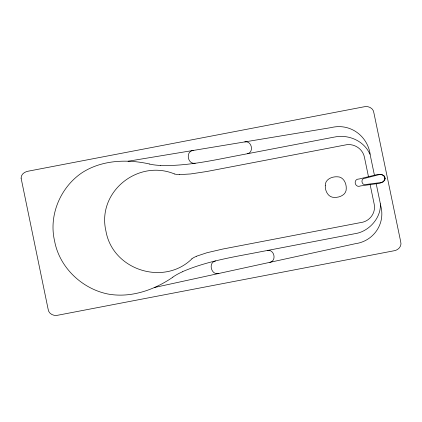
<?xml version="1.0" encoding="UTF-8"?>
<svg xmlns="http://www.w3.org/2000/svg" width="422" height="422" viewBox="0 0 422 422"><rect width="100%" height="100%" fill="white"/><g stroke="black" fill="none" stroke-linecap="round" stroke-linejoin="round"><path stroke-width="0.63" d="M191.936 258.839C163.841 286.369 112.716 270.054 105.948 231.14C96.712 192.036 137.772 158.962 174.254 173.859M172.878 277.175C154.141 290.109 130.514 298.28 107.657 293.97C81.741 288.601 59.396 267.3 54.591 240.988C48.477 215.252 60.525 186.993 82.385 172.498C102.045 159.959 127.085 158.994 149.325 163.958M182.71 271.583C204.834 262.036 228.771 257.773 252.324 253.358L354.28 233.814M196.589 256.18L206.891 252.752L222.795 249.043L360.926 222.531C369.804 221.455 376.166 212.677 374.14 203.91L370.126 184.609M215.558 260.944C207.714 262.542 211.322 275.756 218.87 273.451M247.25 153.766C254.345 152.411 251.76 140.473 244.781 141.903M269.837 262.336C276.932 260.986 274.347 249.043 267.369 250.478M354.744 233.714C369.102 231.805 381.715 217.225 380.285 203.372M193.281 150.438C185.305 151.181 187.458 164.712 195.222 163.203M154.352 287.524L355.171 243.731C373.929 241.247 386.093 223.048 380.459 204.823M334.161 137.108L232.205 156.652C208.642 161.278 184.773 166.157 160.64 165.498M128.082 161.236L331.017 127.623C350.329 122.776 368.237 136.2 370.363 155.681L374.43 175.23M334.625 137.029C348.588 134.159 364.139 140.879 369.941 154.246M179.619 174.602L190.496 173.969L206.664 171.527L344.811 145.073C353.52 142.826 362.767 148.507 364.46 157.39L368.48 176.697M376.202 183.765L380.269 203.314M172.825 277.106A57.614 56.474 14.7 0 1 182.747 271.657M160.64 165.413A57.614 56.474 14.7 0 1 149.304 164.042M179.614 174.508A20.077 19.681 14.7 0 1 174.233 173.954M191.878 258.76A20.077 19.681 14.7 0 1 196.62 256.265M384.764 178.448C384.774 180.584 382.754 182.341 380.517 182.599L366.206 184.451C361.665 186.26 360.013 178.321 364.924 178.284L378.877 174.713C381.393 173.911 384.806 175.552 384.764 178.448M385.27 178.332L384.774 180.125L383.303 181.771A6.884 6.747 14.7 0 1 382.997 181.998L379.884 183.248L360.583 185.928C354.765 188.476 352.697 178.833 359.138 178.991L378.033 174.355L381.409 174.355A6.884 6.747 14.7 0 1 381.736 174.439L384.331 175.916L385.27 178.332M21.1 178.163L48.108 309.126C48.599 314.195 54.195 316.474 58.642 315.07L393.309 250.911C397.941 250.599 402.256 246.364 400.657 241.537L373.892 112.874C373.401 107.805 367.805 105.526 363.358 106.93L28.691 171.089C25.051 171.559 20.926 174.038 21.1 178.163M325.262 185.691C325.024 191.06 328.295 197.665 334.446 197.385C339.747 197.665 346.562 194.663 346.256 188.47C346.494 183.101 343.223 176.496 337.072 176.776C331.771 176.496 324.956 179.498 325.262 185.691"/></g></svg>
